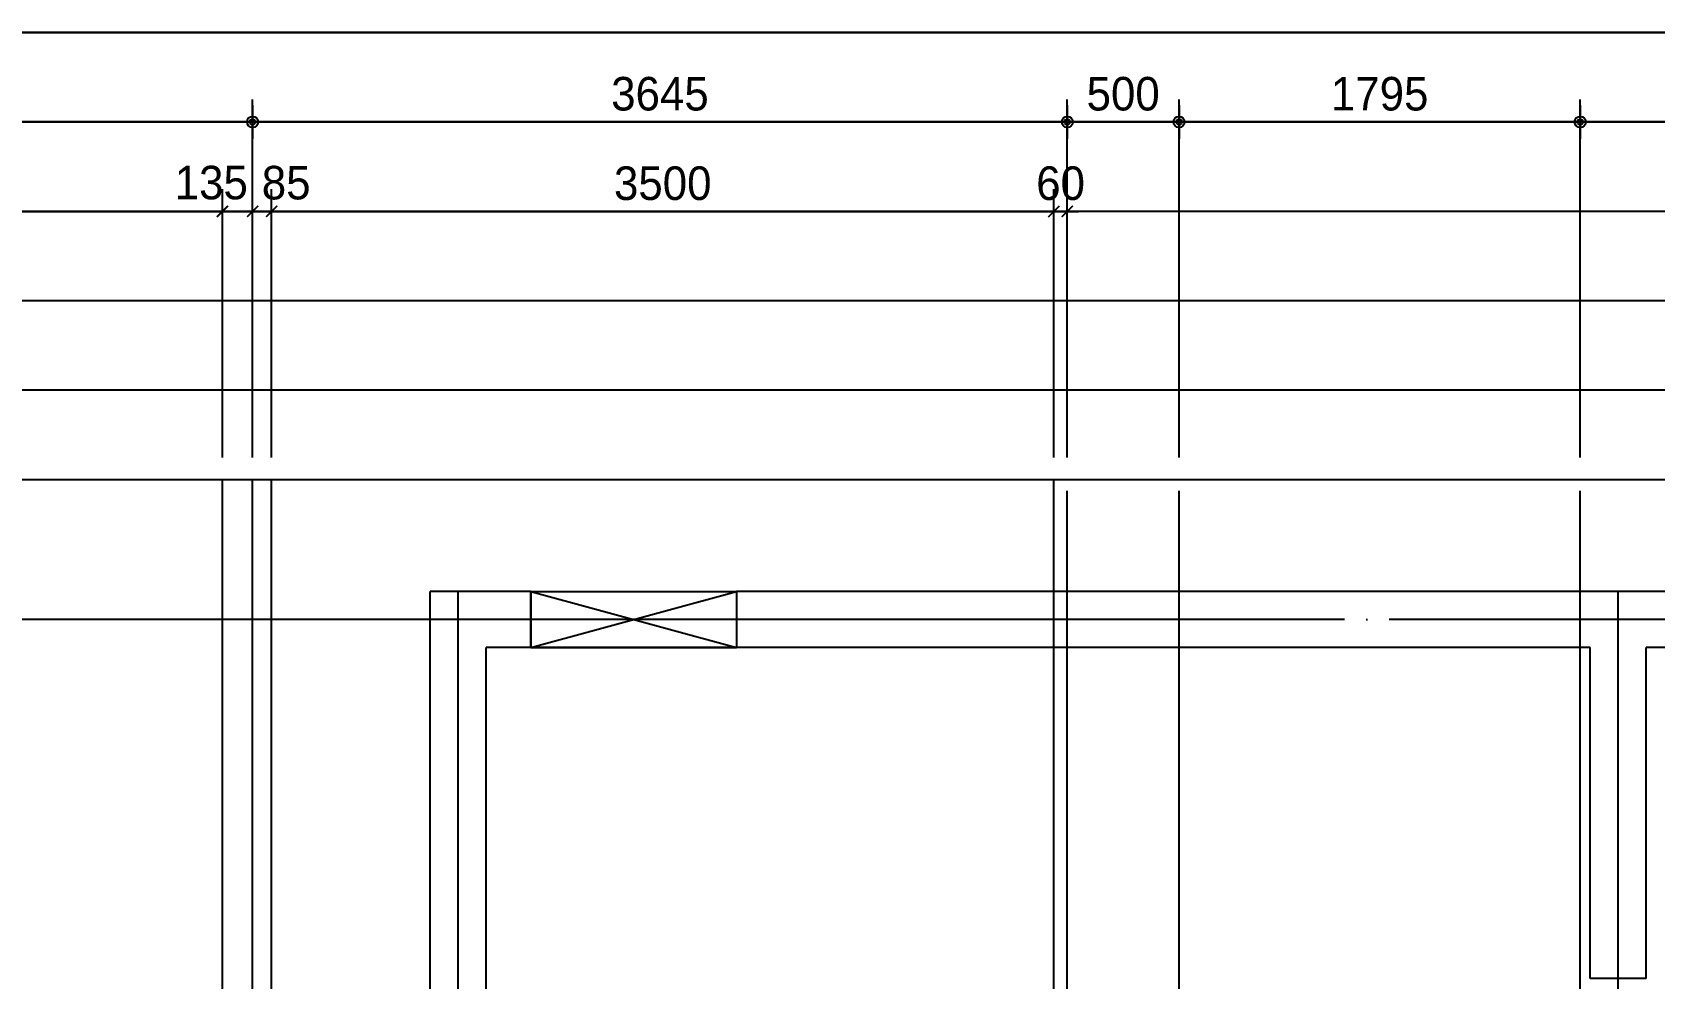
# Model space of a CAD drawing. Header units: millimetres. Extents: x 0 to 92204, y -190080 to 23760.
# Drawn here: x 12211 to 19468, y -111261 to -107031 of the extents above; entities that cross this region are included whole.
import ezdxf
from ezdxf.xclip import XClip

# ---------------------------------------------------------------- set-up
doc = ezdxf.new("R2010")
doc.units = ezdxf.units.MM
doc.header["$LTSCALE"] = 100
doc.header["$XCLIPFRAME"] = 0
doc.linetypes.add('AUDIT_D_220706163347-0', pattern=[0])
doc.linetypes.add('CEN', pattern=[62, 60, -1, 0, -1])
doc.layers.get('defpoints').update_dxf_attribs({"color": 139})
for name, color, linetype in [('AA-XXXX-DIMS', 7, 'Continuous'), ('CEN_CON', 1, 'CEN'), ('CONC', 2, 'Continuous'), ('DIM', 7, 'AUDIT_D_220706163347-0'), ('ELE3_CON', 7, 'Continuous'), ('창호-open', 4, 'Continuous')]:
    doc.layers.add(name, color=color, linetype=linetype)
doc.layers.add('AA-XXXX-MC', color=153, linetype='AUDIT_D_220706163347-0', plot=False)
doc.styles.add('HAUD01', font='Dotum.ttf')
doc.styles.add('맑은고딕', font='malgun.ttf', dxfattribs={"width": 0.9})
doc.dimstyles.new('DIM-50', dxfattribs={"dimscale": 50, "dimtxt": 3, "dimasz": 1, "dimexe": 2, "dimexo": 2, "dimgap": 1, "dimtad": 1, "dimdec": 0, "dimzin": 0, "dimdsep": 46, "dimtxsty": '맑은고딕', "dimblk1": 'DIMDOT', "dimblk2": 'DIMDOT', "dimsah": 1, "dimcen": 0.09, "dimdle": 2, "dimclrd": 7, "dimclre": 7, "dimclrt": 3, "dimadec": 0, "dimazin": 0, "dimtfac": 1, "dimtdec": 0, "dimtix": 1, "dimtmove": 2, "dimatfit": 3, "dimldrblk": 'DIMDOT', "dimfxl": 1, "dimtolj": 1, "dimtzin": 0, "dimarcsym": 0})
doc.dimstyles.new('MCDIM-50', dxfattribs={"dimscale": 50, "dimtxt": 3, "dimasz": 1, "dimexe": 2, "dimexo": 2, "dimgap": 1, "dimtad": 1, "dimdec": 0, "dimzin": 0, "dimdsep": 46, "dimtxsty": '맑은고딕', "dimblk1": 'ARCHTICK', "dimblk2": 'ARCHTICK', "dimsah": 1, "dimcen": 0.09, "dimdle": 2, "dimclrd": 7, "dimclre": 7, "dimclrt": 3, "dimadec": 0, "dimazin": 0, "dimtfac": 1, "dimtdec": 0, "dimtix": 1, "dimtmove": 2, "dimatfit": 3, "dimldrblk": 'ARCHTICK', "dimfxl": 1, "dimtolj": 1, "dimtzin": 0, "dimarcsym": 0})

# ---------------------------------------------------------------- blocks, each defined once
blk = doc.blocks.new('CO-102-28F', base_point=(243441.5, -43595.4))
at = {"layer": 'CEN_CON'}
for p, q in [((244096.5, -41045.4), (244096.5, -37945.4)), ((249286.5, -41045.4), (249286.5, -37945.4)), ((254261.5, -38070.4), (243971.5, -38070.4))]:
    blk.add_line(p, q, dxfattribs=at)
at = {"layer": 'CONC', "color": 2}
for p, q in [((243971.5, -40485.4), (243971.5, -37945.4)), ((244421.5, -37945.4), (243971.5, -37945.4)), ((244421.5, -37945.4), (244421.5, -38195.4)), ((245341.5, -37945.4), (245341.5, -38195.4)), ((249801.5, -37945.4), (245341.5, -37945.4)), ((244221.5, -40795.4), (244221.5, -38195.4)), ((244421.5, -38195.4), (244221.5, -38195.4)), ((249161.5, -38195.4), (245341.5, -38195.4)), ((249161.5, -39675.4), (249161.5, -38195.4)), ((249411.5, -39675.4), (249411.5, -38195.4)), ((249801.5, -38195.4), (249411.5, -38195.4)), ((249411.5, -39675.4), (249161.5, -39675.4))]:
    blk.add_line(p, q, dxfattribs=at)
at = {"layer": 'ELE3_CON'}
blk.add_line((244421.5, -38195.4), (245341.5, -38195.4), dxfattribs=at)
blk = doc.blocks.new('DIMDOT')
at = {"layer": 'AA-XXXX-DIMS'}
for p, q in [((0, -1.5), (0, 1.5)), ((-1.5, 0), (1.5, 0))]:
    blk.add_line(p, q, dxfattribs=at)
for radius in [0.5, 0.25]:
    blk.add_circle((0, 0), radius, dxfattribs=at)
blk = doc.blocks.new('*D2916')
at = {"layer": 'defpoints', "color": 0, "transparency": 16777216}
for p in [(13195.6, -131190.9), (9105.6, -132790.9), (13195.6, -132790.9)]:
    blk.add_point(p, dxfattribs=at)
at = {"layer": 'DIM', "color": 7, "lineweight": -2, "transparency": 16777216}
for p, q in [((9105.6, -132690.9), (9105.6, -131090.9)), ((13195.6, -132690.9), (13195.6, -131090.9)), ((9155.6, -131190.9), (13145.6, -131190.9))]:
    blk.add_line(p, q, dxfattribs=at)
at = {"layer": 'DIM', "color": 7, "lineweight": -2, "transparency": 16777216, "xscale": 50, "yscale": 50, "zscale": 50, "rotation": 180}
blk.add_blockref('DIMDOT', (9105.6, -131190.9), dxfattribs=at)
at = {"layer": 'DIM', "color": 7, "lineweight": -2, "transparency": 16777216, "xscale": 50, "yscale": 50, "zscale": 50}
blk.add_blockref('DIMDOT', (13195.6, -131190.9), dxfattribs=at)
at = {"layer": 'DIM', "color": 3, "transparency": 16777216, "insert": (11150.6, -131065.8), "char_height": 150, "attachment_point": 5, "style": 'HAUD01'}
blk.add_mtext('\\A1;4090', dxfattribs=at)
blk = doc.blocks.new('*D2917')
at = {"layer": 'defpoints', "color": 0, "transparency": 16777216}
for p in [(16840.6, -131190.9), (13195.6, -132790.9), (16840.6, -132790.9)]:
    blk.add_point(p, dxfattribs=at)
at = {"layer": 'DIM', "color": 7, "lineweight": -2, "transparency": 16777216}
for p, q in [((13195.6, -132690.9), (13195.6, -131090.9)), ((16840.6, -132690.9), (16840.6, -131090.9)), ((13245.6, -131190.9), (16790.6, -131190.9))]:
    blk.add_line(p, q, dxfattribs=at)
at = {"layer": 'DIM', "color": 7, "lineweight": -2, "transparency": 16777216, "xscale": 50, "yscale": 50, "zscale": 50, "rotation": 180}
blk.add_blockref('DIMDOT', (13195.6, -131190.9), dxfattribs=at)
at = {"layer": 'DIM', "color": 7, "lineweight": -2, "transparency": 16777216, "xscale": 50, "yscale": 50, "zscale": 50}
blk.add_blockref('DIMDOT', (16840.6, -131190.9), dxfattribs=at)
at = {"layer": 'DIM', "color": 3, "transparency": 16777216, "insert": (15018.1, -131065.8), "char_height": 150, "attachment_point": 5, "style": 'HAUD01'}
blk.add_mtext('\\A1;3645', dxfattribs=at)
blk = doc.blocks.new('*D2918')
at = {"layer": 'defpoints', "color": 0, "transparency": 16777216}
for p in [(17340.6, -131190.9), (16840.6, -132790.9), (17340.6, -132790.9)]:
    blk.add_point(p, dxfattribs=at)
at = {"layer": 'DIM', "color": 7, "lineweight": -2, "transparency": 16777216}
for p, q in [((16840.6, -132690.9), (16840.6, -131090.9)), ((17340.6, -132690.9), (17340.6, -131090.9)), ((16890.6, -131190.9), (17290.6, -131190.9))]:
    blk.add_line(p, q, dxfattribs=at)
at = {"layer": 'DIM', "color": 7, "lineweight": -2, "transparency": 16777216, "xscale": 50, "yscale": 50, "zscale": 50, "rotation": 180}
blk.add_blockref('DIMDOT', (16840.6, -131190.9), dxfattribs=at)
at = {"layer": 'DIM', "color": 7, "lineweight": -2, "transparency": 16777216, "xscale": 50, "yscale": 50, "zscale": 50}
blk.add_blockref('DIMDOT', (17340.6, -131190.9), dxfattribs=at)
at = {"layer": 'DIM', "color": 3, "transparency": 16777216, "insert": (17090.6, -131065.8), "char_height": 150, "attachment_point": 5, "style": 'HAUD01'}
blk.add_mtext('\\A1;500', dxfattribs=at)
blk = doc.blocks.new('*D2919')
at = {"layer": 'defpoints', "color": 0, "transparency": 16777216}
for p in [(19135.6, -131190.9), (17340.6, -132790.9), (19135.6, -132790.9)]:
    blk.add_point(p, dxfattribs=at)
at = {"layer": 'DIM', "color": 7, "lineweight": -2, "transparency": 16777216}
for p, q in [((17340.6, -132690.9), (17340.6, -131090.9)), ((19135.6, -132690.9), (19135.6, -131090.9)), ((17390.6, -131190.9), (19085.6, -131190.9))]:
    blk.add_line(p, q, dxfattribs=at)
at = {"layer": 'DIM', "color": 7, "lineweight": -2, "transparency": 16777216, "xscale": 50, "yscale": 50, "zscale": 50, "rotation": 180}
blk.add_blockref('DIMDOT', (17340.6, -131190.9), dxfattribs=at)
at = {"layer": 'DIM', "color": 7, "lineweight": -2, "transparency": 16777216, "xscale": 50, "yscale": 50, "zscale": 50}
blk.add_blockref('DIMDOT', (19135.6, -131190.9), dxfattribs=at)
at = {"layer": 'DIM', "color": 3, "transparency": 16777216, "insert": (18238.1, -131065.8), "char_height": 150, "attachment_point": 5, "style": 'HAUD01'}
blk.add_mtext('\\A1;1795', dxfattribs=at)
blk = doc.blocks.new('*D2920')
at = {"layer": 'defpoints', "color": 0, "transparency": 16777216}
for p in [(20930.6, -131190.9), (19135.6, -132790.9), (20930.6, -132790.9)]:
    blk.add_point(p, dxfattribs=at)
at = {"layer": 'DIM', "color": 7, "lineweight": -2, "transparency": 16777216}
for p, q in [((19135.6, -132690.9), (19135.6, -131090.9)), ((20930.6, -132690.9), (20930.6, -131090.9)), ((19185.6, -131190.9), (20880.6, -131190.9))]:
    blk.add_line(p, q, dxfattribs=at)
at = {"layer": 'DIM', "color": 7, "lineweight": -2, "transparency": 16777216, "xscale": 50, "yscale": 50, "zscale": 50, "rotation": 180}
blk.add_blockref('DIMDOT', (19135.6, -131190.9), dxfattribs=at)
at = {"layer": 'DIM', "color": 7, "lineweight": -2, "transparency": 16777216, "xscale": 50, "yscale": 50, "zscale": 50}
blk.add_blockref('DIMDOT', (20930.6, -131190.9), dxfattribs=at)
at = {"layer": 'DIM', "color": 3, "transparency": 16777216, "insert": (20033.1, -131065.8), "char_height": 150, "attachment_point": 5, "style": 'HAUD01'}
blk.add_mtext('\\A1;1795', dxfattribs=at)
blk = doc.blocks.new('*D2927')
at = {"layer": 'defpoints', "color": 0, "transparency": 16777216}
for p in [(33165.6, -130790.9), (9105.6, -132790.9), (33165.6, -132790.9)]:
    blk.add_point(p, dxfattribs=at)
at = {"layer": 'DIM', "color": 7, "lineweight": -2, "transparency": 16777216}
for p, q in [((9105.6, -132690.9), (9105.6, -130690.9)), ((33165.6, -132690.9), (33165.6, -130690.9)), ((9155.6, -130790.9), (33115.6, -130790.9))]:
    blk.add_line(p, q, dxfattribs=at)
at = {"layer": 'DIM', "color": 7, "lineweight": -2, "transparency": 16777216, "xscale": 50, "yscale": 50, "zscale": 50, "rotation": 180}
blk.add_blockref('DIMDOT', (9105.6, -130790.9), dxfattribs=at)
at = {"layer": 'DIM', "color": 7, "lineweight": -2, "transparency": 16777216, "xscale": 50, "yscale": 50, "zscale": 50}
blk.add_blockref('DIMDOT', (33165.6, -130790.9), dxfattribs=at)
at = {"layer": 'DIM', "color": 3, "transparency": 16777216, "insert": (21135.6, -130665.8), "char_height": 150, "attachment_point": 5, "style": 'HAUD01'}
blk.add_mtext('\\A1;24060', dxfattribs=at)
blk = doc.blocks.new('_ArchTick')
at = {"color": 0, "linetype": 'ByBlock', "const_width": 0.15}
blk.add_lwpolyline([(-0.5, -0.5), (0.5, 0.5)], dxfattribs=at)
blk = doc.blocks.new('*D2931')
at = {"layer": 'defpoints', "color": 0, "linetype": 'ByBlock', "transparency": 16777216}
for p in [(13060.6, -131590.9), (9240.6, -132790.9), (13060.6, -132790.9)]:
    blk.add_point(p, dxfattribs=at)
at = {"layer": 'DIM', "color": 7, "linetype": 'ByBlock', "lineweight": -2, "transparency": 16777216}
for p, q in [((9240.6, -132690.9), (9240.6, -131490.9)), ((13060.6, -132690.9), (13060.6, -131490.9)), ((9140.6, -131590.9), (13160.6, -131590.9))]:
    blk.add_line(p, q, dxfattribs=at)
at = {"layer": 'DIM', "color": 7, "linetype": 'ByBlock', "lineweight": -2, "transparency": 16777216, "xscale": 50, "yscale": 50, "zscale": 50, "rotation": 180}
blk.add_blockref('_ArchTick', (9240.6, -131590.9), dxfattribs=at)
at = {"layer": 'DIM', "color": 7, "linetype": 'ByBlock', "lineweight": -2, "transparency": 16777216, "xscale": 50, "yscale": 50, "zscale": 50}
blk.add_blockref('_ArchTick', (13060.6, -131590.9), dxfattribs=at)
at = {"layer": 'DIM', "color": 3, "linetype": 'ByBlock', "transparency": 16777216, "insert": (11150.6, -131465.8), "char_height": 150, "attachment_point": 5, "style": 'HAUD01'}
blk.add_mtext('\\A1;3820', dxfattribs=at)
blk = doc.blocks.new('*D2932')
at = {"layer": 'defpoints', "color": 0, "linetype": 'ByBlock', "transparency": 16777216}
for p in [(13195.6, -131590.9), (13060.6, -132790.9), (13195.6, -132790.9)]:
    blk.add_point(p, dxfattribs=at)
at = {"layer": 'DIM', "color": 7, "linetype": 'ByBlock', "lineweight": -2, "transparency": 16777216}
for p, q in [((13060.6, -132690.9), (13060.6, -131490.9)), ((13195.6, -132690.9), (13195.6, -131490.9)), ((12960.6, -131590.9), (13295.6, -131590.9))]:
    blk.add_line(p, q, dxfattribs=at)
at = {"layer": 'DIM', "color": 7, "linetype": 'ByBlock', "lineweight": -2, "transparency": 16777216, "xscale": 50, "yscale": 50, "zscale": 50, "rotation": 180}
blk.add_blockref('_ArchTick', (13060.6, -131590.9), dxfattribs=at)
at = {"layer": 'DIM', "color": 7, "linetype": 'ByBlock', "lineweight": -2, "transparency": 16777216, "xscale": 50, "yscale": 50, "zscale": 50}
blk.add_blockref('_ArchTick', (13195.6, -131590.9), dxfattribs=at)
at = {"layer": 'DIM', "color": 3, "linetype": 'ByBlock', "transparency": 16777216, "insert": (13010.7, -131463), "char_height": 150, "attachment_point": 5, "style": 'HAUD01'}
blk.add_mtext('\\A1;135', dxfattribs=at)
blk = doc.blocks.new('*D2933')
at = {"layer": 'defpoints', "color": 0, "linetype": 'ByBlock', "transparency": 16777216}
for p in [(13280.6, -131590.9), (13195.6, -132790.9), (13280.6, -132790.9)]:
    blk.add_point(p, dxfattribs=at)
at = {"layer": 'DIM', "color": 7, "linetype": 'ByBlock', "lineweight": -2, "transparency": 16777216}
for p, q in [((13195.6, -132690.9), (13195.6, -131490.9)), ((13280.6, -132690.9), (13280.6, -131490.9)), ((13195.6, -131590.9), (13145.6, -131590.9)), ((13195.6, -131590.9), (13280.6, -131590.9)), ((13280.6, -131590.9), (13330.6, -131590.9))]:
    blk.add_line(p, q, dxfattribs=at)
at = {"layer": 'DIM', "color": 7, "linetype": 'ByBlock', "lineweight": -2, "transparency": 16777216, "xscale": 50, "yscale": 50, "zscale": 50}
blk.add_blockref('_ArchTick', (13195.6, -131590.9), dxfattribs=at)
at = {"layer": 'DIM', "color": 7, "linetype": 'ByBlock', "lineweight": -2, "transparency": 16777216, "xscale": 50, "yscale": 50, "zscale": 50, "rotation": 180}
blk.add_blockref('_ArchTick', (13280.6, -131590.9), dxfattribs=at)
at = {"layer": 'DIM', "color": 3, "linetype": 'ByBlock', "transparency": 16777216, "insert": (13345.7, -131463.4), "char_height": 150, "attachment_point": 5, "style": 'HAUD01'}
blk.add_mtext('\\A1;85', dxfattribs=at)
blk = doc.blocks.new('*D2934')
at = {"layer": 'defpoints', "color": 0, "linetype": 'ByBlock', "transparency": 16777216}
for p in [(16780.6, -131590.9), (13280.6, -132790.9), (16780.6, -132790.9)]:
    blk.add_point(p, dxfattribs=at)
at = {"layer": 'DIM', "color": 7, "linetype": 'ByBlock', "lineweight": -2, "transparency": 16777216}
for p, q in [((13280.6, -132690.9), (13280.6, -131490.9)), ((16780.6, -132690.9), (16780.6, -131490.9)), ((13180.6, -131590.9), (16880.6, -131590.9))]:
    blk.add_line(p, q, dxfattribs=at)
at = {"layer": 'DIM', "color": 7, "linetype": 'ByBlock', "lineweight": -2, "transparency": 16777216, "xscale": 50, "yscale": 50, "zscale": 50, "rotation": 180}
blk.add_blockref('_ArchTick', (13280.6, -131590.9), dxfattribs=at)
at = {"layer": 'DIM', "color": 7, "linetype": 'ByBlock', "lineweight": -2, "transparency": 16777216, "xscale": 50, "yscale": 50, "zscale": 50}
blk.add_blockref('_ArchTick', (16780.6, -131590.9), dxfattribs=at)
at = {"layer": 'DIM', "color": 3, "linetype": 'ByBlock', "transparency": 16777216, "insert": (15030.6, -131465.8), "char_height": 150, "attachment_point": 5, "style": 'HAUD01'}
blk.add_mtext('\\A1;3500', dxfattribs=at)
blk = doc.blocks.new('*D2935')
at = {"layer": 'defpoints', "color": 0, "linetype": 'ByBlock', "transparency": 16777216}
for p in [(16840.6, -131590.9), (16780.6, -132790.9), (16840.6, -132790.9)]:
    blk.add_point(p, dxfattribs=at)
at = {"layer": 'DIM', "color": 7, "linetype": 'ByBlock', "lineweight": -2, "transparency": 16777216}
for p, q in [((16780.6, -132690.9), (16780.6, -131490.9)), ((16840.6, -132690.9), (16840.6, -131490.9)), ((16780.6, -131590.9), (16730.6, -131590.9)), ((16780.6, -131590.9), (16840.6, -131590.9)), ((16840.6, -131590.9), (16890.6, -131590.9))]:
    blk.add_line(p, q, dxfattribs=at)
at = {"layer": 'DIM', "color": 7, "linetype": 'ByBlock', "lineweight": -2, "transparency": 16777216, "xscale": 50, "yscale": 50, "zscale": 50}
blk.add_blockref('_ArchTick', (16780.6, -131590.9), dxfattribs=at)
at = {"layer": 'DIM', "color": 7, "linetype": 'ByBlock', "lineweight": -2, "transparency": 16777216, "xscale": 50, "yscale": 50, "zscale": 50, "rotation": 180}
blk.add_blockref('_ArchTick', (16840.6, -131590.9), dxfattribs=at)
at = {"layer": 'DIM', "color": 3, "linetype": 'ByBlock', "transparency": 16777216, "insert": (16810.6, -131465.8), "char_height": 150, "attachment_point": 5, "style": 'HAUD01'}
blk.add_mtext('\\A1;60', dxfattribs=at)
blk = doc.blocks.new('DIM-1108')
at = {"layer": 'DIM'}
for base, p1, p2, picture, middle in [((33165.6, -130790.9), (9105.6, -132790.9), (33165.6, -132790.9), '*D2927', (21135.6, -130665.8)), ((13195.6, -131190.9), (9105.6, -132790.9), (13195.6, -132790.9), '*D2916', (11150.6, -131065.8)), ((16840.6, -131190.9), (13195.6, -132790.9), (16840.6, -132790.9), '*D2917', (15018.1, -131065.8)), ((17340.6, -131190.9), (16840.6, -132790.9), (17340.6, -132790.9), '*D2918', (17090.6, -131065.8)), ((19135.6, -131190.9), (17340.6, -132790.9), (19135.6, -132790.9), '*D2919', (18238.1, -131065.8)), ((20930.6, -131190.9), (19135.6, -132790.9), (20930.6, -132790.9), '*D2920', (20033.1, -131065.8))]:
    dim = blk.add_linear_dim(base=base, p1=p1, p2=p2, dimstyle='DIM-50', override={"dimscale": 50, "dimtxsty": 'HAUD01'}, dxfattribs=at)
    dim.commit()
    dim.dimension.update_dxf_attribs({"geometry": picture, "text_midpoint": middle})
at = {"layer": 'DIM', "linetype": 'ByBlock'}
for base, p1, p2, picture, middle in [((13060.6, -131590.9), (9240.6, -132790.9), (13060.6, -132790.9), '*D2931', (11150.6, -131465.8)), ((16780.6, -131590.9), (13280.6, -132790.9), (16780.6, -132790.9), '*D2934', (15030.6, -131465.8)), ((16840.6, -131590.9), (16780.6, -132790.9), (16840.6, -132790.9), '*D2935', (16810.6, -131465.8))]:
    dim = blk.add_linear_dim(base=base, p1=p1, p2=p2, dimstyle='MCDIM-50', override={"dimtxsty": 'HAUD01'}, dxfattribs=at)
    dim.commit()
    dim.dimension.update_dxf_attribs({"geometry": picture, "text_midpoint": middle})
for base, p1, p2, picture, middle in [((13195.6, -131590.9), (13060.6, -132790.9), (13195.6, -132790.9), '*D2932', (13010.7, -131463)), ((13280.6, -131590.9), (13195.6, -132790.9), (13280.6, -132790.9), '*D2933', (13345.7, -131463.4))]:
    dim = blk.add_linear_dim(base=base, p1=p1, p2=p2, dimstyle='MCDIM-50', override={"dimtxsty": 'HAUD01'}, dxfattribs=at)
    dim.commit()
    dim.dimension.update_dxf_attribs({"geometry": picture, "text_midpoint": middle, "dimtype": 128})

msp = doc.modelspace()

# ---------------------------------------------------------------- linework, layer by layer
at = {"layer": 'AA-XXXX-MC'}
for p, q in [((13060.6, -111770.9), (13060.6, -109030.9)), ((13280.6, -115080.9), (13280.6, -109030.9)), ((16780.6, -115080.9), (16780.6, -109030.9))]:
    msp.add_line(p, q, dxfattribs=at)
at = {"layer": 'CEN_CON'}
for p, q in [((13195.6, -111770.9), (13195.6, -109030.9)), ((16840.6, -115080.9), (16840.6, -109030.9)), ((17340.6, -115080.9), (17340.6, -109030.9)), ((19135.6, -115080.9), (19135.6, -109030.9)), ((13990.6, -109655.9), (4500.6, -109655.9))]:
    msp.add_line(p, q, dxfattribs=at)
at = {"layer": 'defpoints'}
for points in [[(36366.1, -107030.9), (2500.6, -107030.9), (2500.6, -124405.9), (36366.1, -124405.9)], [(35966.1, -107430.9), (2900.6, -107430.9), (2900.6, -124005.9), (35966.1, -124005.9)], [(35566.1, -107830.9), (3300.6, -107830.9), (3300.6, -123605.9), (35566.1, -123605.9)], [(35166.1, -108230.9), (3700.6, -108230.9), (3700.6, -123205.9), (35166.1, -123205.9)], [(34766.1, -108630.9), (4100.6, -108630.9), (4100.6, -122805.9), (34766.1, -122805.9)], [(34366.1, -109030.9), (4500.6, -109030.9), (4500.6, -122405.9), (34366.1, -122405.9)]]:
    msp.add_lwpolyline(points, close=True, dxfattribs=at)
at = {"layer": '창호-open'}
for p, q in [((14440.6, -109780.9), (15360.6, -109530.9)), ((14440.6, -109530.9), (15360.6, -109780.9))]:
    msp.add_line(p, q, dxfattribs=at)
msp.add_lwpolyline([(14440.6, -109530.9), (15360.6, -109530.9), (15360.6, -109780.9), (14440.6, -109780.9)], close=True, dxfattribs=at)

# ---------------------------------------------------------------- block references
msp.add_blockref('DIM-1108', (0, 23760))
ref = msp.add_blockref('CO-102-28F', (13460.6, -115180.9))
XClip(ref).set_block_clipping_path([(234481.4609298486, -50820.4314148595), (264347.0232776302, -37445.4314148611)])

doc.saveas('drawing.dxf')
